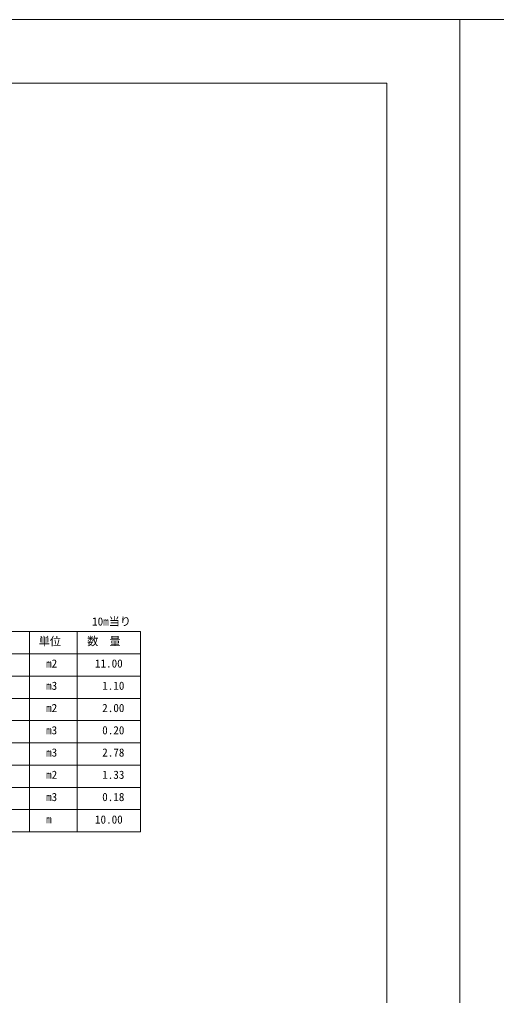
# Model space of a CAD drawing. Units: millimetres, scale not verified. Extents: x 748 to 253048, y 13754 to 73154.
# Drawn here: x 70995 to 85998, y 42454 to 73154 of the extents above; entities that cross this region are included whole.
import ezdxf
from ezdxf.enums import TextEntityAlignment as Align

# ---------------------------------------------------------------- set-up
doc = ezdxf.new("R2010")
doc.units = ezdxf.units.MM
doc.header["$LTSCALE"] = 300
for name, color, linetype, lineweight in [('D-MTR-FRAM', 7, 'Continuous', 18), ('D-TTL(外枠）', 2, 'Continuous', 18), ('DEFPOINTS_3', 7, 'Continuous', 18)]:
    doc.layers.add(name, color=color, linetype=linetype, lineweight=lineweight)
doc.layers.add('D-MTR-TXT', color=1, linetype='Continuous')
doc.styles.add('ＭＳ ゴシック', font='')
doc.styles.get('ＭＳ ゴシック').set_extended_font_data('MS Gothic')

msp = doc.modelspace()

# ---------------------------------------------------------------- linework, layer by layer
at = {"layer": 'D-MTR-FRAM'}
for p, q in [((55305.3, 53900.4), (74805.3, 53900.4)), ((71305.3, 47600.4), (71305.3, 53900.4)), ((72805.3, 47600.4), (72805.3, 53900.4)), ((72805.3, 47600.4), (72805.3, 53900.4)), ((74805.3, 53900.4), (74805.3, 47600.4)), ((55305.3, 53200.4), (74805.3, 53200.4)), ((55305.3, 52500.4), (74805.3, 52500.4)), ((55305.3, 51800.4), (74805.3, 51800.4)), ((55305.3, 51100.4), (74805.3, 51100.4)), ((55305.3, 50400.4), (74805.3, 50400.4)), ((55305.3, 49700.4), (74805.3, 49700.4)), ((55305.3, 49000.4), (74805.3, 49000.4)), ((55305.3, 48300.4), (74805.3, 48300.4)), ((55305.3, 47600.4), (74805.3, 47600.4))]:
    msp.add_line(p, q, dxfattribs=at)
at = {"layer": 'D-TTL(外枠）'}
for p, q in [((3047.6, 71153.7), (82547.6, 71153.7)), ((82547.6, 71153.7), (82547.6, 15753.7))]:
    msp.add_line(p, q, dxfattribs=at)
at = {"layer": 'DEFPOINTS_3'}
for p, q in [((747.6, 73153.7), (84847.6, 73153.7)), ((84847.6, 13753.7), (84847.6, 73153.7)), ((84847.6, 73153.7), (168947.6, 73153.7)), ((84847.6, 13753.7), (84847.6, 73153.7))]:
    msp.add_line(p, q, dxfattribs=at)

# ---------------------------------------------------------------- texts
at = {"layer": 'D-MTR-TXT', "style": 'ＭＳ ゴシック'}
for s, p in [('10m当り', (73277.5, 54013.7)), ('単位', (71600.5, 53391.8)), ('数\u3000量', (73123.1, 53391.8)), ('m2', (71830.3, 52691.8)), ('11.00', (73368.3, 52691.8)), ('m3', (71830.3, 51991.8)), ('1.10', (73595.7, 51991.8)), ('m2', (71830.3, 51291.8)), ('2.00', (73595.7, 51291.8)), ('m3', (71830.3, 50591.8)), ('0.20', (73595.7, 50591.8)), ('m3', (71830.3, 49891.8)), ('2.78', (73595.7, 49891.8)), ('m2', (71830.3, 49191.8)), ('1.33', (73595.7, 49191.8)), ('m3', (71830.3, 48491.8)), ('0.18', (73595.7, 48491.8)), ('m', (71830.3, 47791.8)), ('10.00', (73368.3, 47782.8))]:
    msp.add_text(s, height=256.6, dxfattribs=at).set_placement(p, align=Align.BOTTOM_LEFT)

doc.saveas('drawing.dxf')
